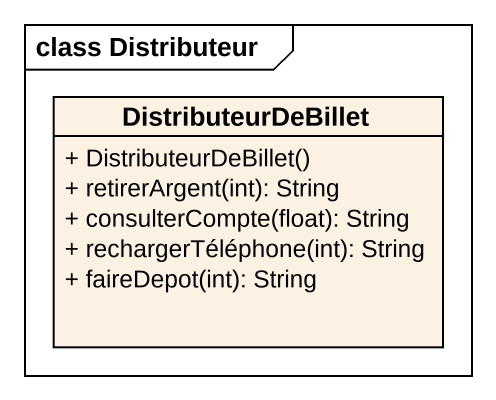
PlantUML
@startuml
mainframe class Distributeur
hide circle
hide empty members
skinparam classAttributeIconSize 0
class DistributeurDeBillet {
  + DistributeurDeBillet()
  + retirerArgent(int): String
  + consulterCompte(float): String
  + rechargerTéléphone(int): String
  + faireDepot(int): String
}
@enduml
